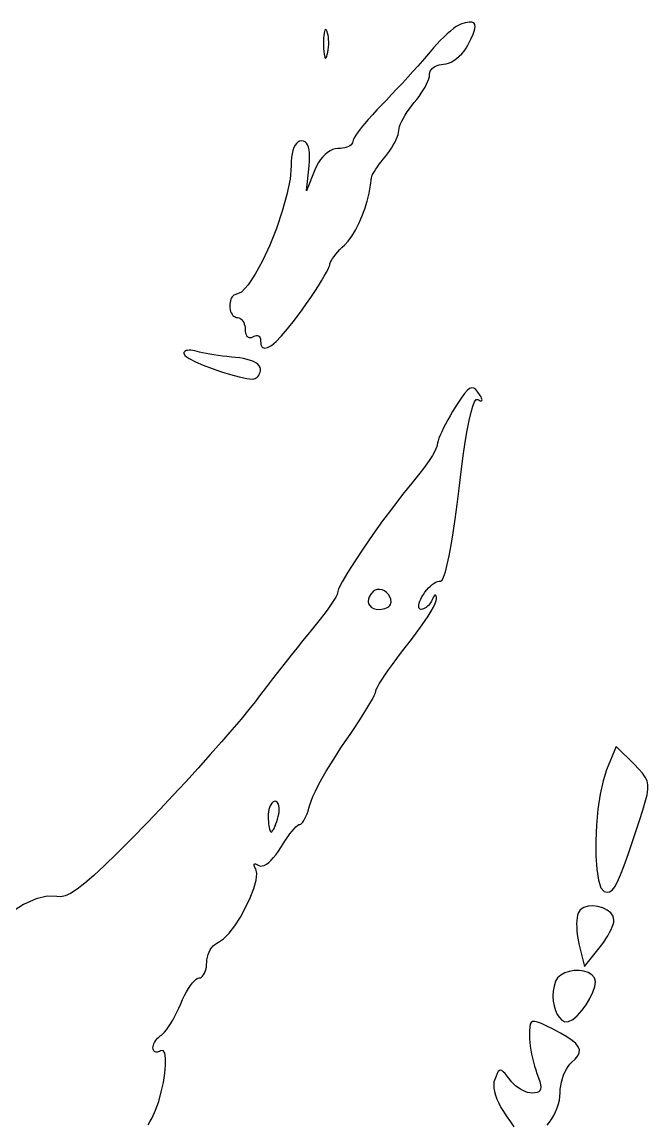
# Model space of a CAD drawing. Header units: millimetres. Extents: x 0 to 1242, y -2208 to 0.
# Drawn here: x 715 to 796.4, y -1510.9 to -1367.5 of the extents above; entities that cross this region are included whole.
import ezdxf

# ---------------------------------------------------------------- set-up
doc = ezdxf.new("R2010")
doc.units = ezdxf.units.MM
doc.layers.get('0').update_dxf_attribs({"linetype": 'CONTINUOUS'})

msp = doc.modelspace()

# ---------------------------------------------------------------- linework, layer by layer
for p, q in [((771.79683, -1367.905814), (771.47852, -1368.101792)), ((772.063, -1367.783), (771.79683, -1367.905814)), ((772.655209, -1367.598177), (772.063, -1367.783)), ((772.063, -1367.783), (772.063, -1367.783)), ((773.133592, -1367.506096), (772.655209, -1367.598177)), ((773.499283, -1367.510039), (773.133592, -1367.506096)), ((773.753416, -1367.613288), (773.499283, -1367.510039)), ((773.897125, -1367.819125), (773.753416, -1367.613288)), ((773.931544, -1368.130832), (773.897125, -1367.819125)), ((754.23397, -1369.262293), (754.20896, -1369.617432)), ((754.26972, -1368.969536), (754.23397, -1369.262293)), ((754.31525, -1368.742875), (754.26972, -1368.969536)), ((754.3696, -1368.586024), (754.31525, -1368.742875)), ((754.43181, -1368.502697), (754.3696, -1368.586024)), ((754.50092, -1368.496608), (754.43181, -1368.502697)), ((754.57597, -1368.571471), (754.50092, -1368.496608)), ((754.656, -1368.731), (754.57597, -1368.571471)), ((754.730476, -1368.95324), (754.656, -1368.731)), ((754.789448, -1369.20956), (754.730476, -1368.95324)), ((754.832832, -1369.49366), (754.789448, -1369.20956)), ((770.29475, -1369.05275), (769.85188, -1369.465424)), ((770.71908, -1368.682856), (770.29475, -1369.05275)), ((771.11647, -1368.363338), (770.71908, -1368.682856)), ((771.47852, -1368.101792), (771.11647, -1368.363338)), ((773.390401, -1369.733993), (773.677048, -1369.084984)), ((773.677048, -1369.084984), (773.857807, -1368.551691)), ((773.857807, -1368.551691), (773.931544, -1368.130832)), ((754.19565, -1370.031239), (754.195, -1370.5)), ((754.195, -1370.5), (754.206946, -1370.961689)), ((754.195, -1370.5), (754.195, -1370.5)), ((754.20896, -1369.617432), (754.19565, -1370.031239)), ((754.812992, -1371.11036), (754.848808, -1370.78186)), ((754.860544, -1369.79924), (754.832832, -1369.49366)), ((754.848808, -1370.78186), (754.868616, -1370.44964)), ((754.8725, -1370.12), (754.860544, -1369.79924)), ((754.868616, -1370.44964), (754.8725, -1370.12)), ((768.94412, -1370.388728), (768.49603, -1370.884166)), ((769.39887, -1369.913282), (768.94412, -1370.388728)), ((769.85188, -1369.465424), (769.39887, -1369.913282)), ((772.75888, -1370.905826), (772.999, -1370.502)), ((772.999, -1370.502), (773.390401, -1369.733993)), ((754.206946, -1370.961689), (754.230088, -1371.355032)), ((754.230088, -1371.355032), (754.263382, -1371.677443)), ((754.263382, -1371.677443), (754.305784, -1371.926336)), ((754.305784, -1371.926336), (754.35625, -1372.099125)), ((754.35625, -1372.099125), (754.413736, -1372.193224)), ((754.413736, -1372.193224), (754.477198, -1372.206047)), ((754.477198, -1372.206047), (754.545592, -1372.135008)), ((754.545592, -1372.135008), (754.617874, -1371.977521)), ((754.617874, -1371.977521), (754.693, -1371.731)), ((754.693, -1371.731), (754.761084, -1371.42884)), ((754.761084, -1371.42884), (754.812992, -1371.11036)), ((767.599307, -1371.943523), (767.063056, -1372.565384)), ((768.063, -1371.392), (767.599307, -1371.943523)), ((768.49603, -1370.884166), (768.063, -1371.392)), ((771.517, -1372.26625), (771.85636, -1371.974864)), ((771.85636, -1371.974864), (772.1809, -1371.647502)), ((772.1809, -1371.647502), (772.48396, -1371.289408)), ((772.48396, -1371.289408), (772.75888, -1370.905826)), ((766.467489, -1373.243021), (765.825848, -1373.961872)), ((767.063056, -1372.565384), (766.467489, -1373.243021)), ((768.205173, -1373.729267), (768.354496, -1373.552744)), ((768.354496, -1373.552744), (768.537875, -1373.395625)), ((768.537875, -1373.395625), (768.751464, -1373.260736)), ((768.751464, -1373.260736), (768.991417, -1373.150903)), ((768.991417, -1373.150903), (769.253888, -1373.068952)), ((769.253888, -1373.068952), (769.535031, -1373.017709)), ((769.535031, -1373.017709), (769.831, -1373)), ((769.831, -1373), (770.14456, -1372.967154)), ((770.14456, -1372.967154), (770.4766, -1372.872112)), ((770.4766, -1372.872112), (770.82046, -1372.720118)), ((770.82046, -1372.720118), (771.16948, -1372.516416)), ((771.16948, -1372.516416), (771.517, -1372.26625)), ((765.151375, -1374.707375), (764.457312, -1375.464968)), ((765.825848, -1373.961872), (765.151375, -1374.707375)), ((767.7759, -1375.223177), (767.8976, -1374.889728)), ((767.8976, -1374.889728), (767.9737, -1374.595111)), ((767.9737, -1374.595111), (768, -1374.347)), ((768, -1374.347), (768.024079, -1374.129221)), ((768.024079, -1374.129221), (768.093752, -1373.922368)), ((768.093752, -1373.922368), (768.205173, -1373.729267)), ((763.756901, -1376.220089), (763.063384, -1376.958176)), ((764.457312, -1375.464968), (763.756901, -1376.220089)), ((766.9171, -1376.791813), (767.1792, -1376.379776)), ((767.1792, -1376.379776), (767.4125, -1375.975875)), ((767.4125, -1375.975875), (767.6128, -1375.587784)), ((767.6128, -1375.587784), (767.7759, -1375.223177)), ((762.390003, -1377.664667), (761.75, -1378.325)), ((763.063384, -1376.958176), (762.390003, -1377.664667)), ((766, -1378), (766.3233, -1377.609599)), ((766.3233, -1377.609599), (766.6304, -1377.204312)), ((766.6304, -1377.204312), (766.9171, -1376.791813)), ((761.143934, -1378.956694), (760.568192, -1379.580312)), ((761.75, -1378.325), (761.143934, -1378.956694)), ((764.8208, -1379.61808), (765.0829, -1379.206945)), ((765.0829, -1379.206945), (765.3696, -1378.79512)), ((765.3696, -1378.79512), (765.6767, -1378.390255)), ((765.6767, -1378.390255), (766, -1378)), ((759.539216, -1380.763336), (759.10175, -1381.30275)), ((760.030658, -1380.185858), (759.539216, -1380.763336)), ((760.568192, -1379.580312), (760.030658, -1380.185858)), ((764.1024, -1381.10272), (764.2241, -1380.770845)), ((764.2241, -1380.770845), (764.3872, -1380.40768)), ((764.3872, -1380.40768), (764.5875, -1380.020875)), ((764.5875, -1380.020875), (764.8208, -1379.61808)), ((758.420282, -1382.227402), (758.192048, -1382.592648)), ((758.726144, -1381.794104), (758.420282, -1382.227402)), ((759.10175, -1381.30275), (758.726144, -1381.794104)), ((763.803818, -1382.483122), (763.910352, -1382.167368)), ((763.910352, -1382.167368), (763.976974, -1381.884626)), ((763.976974, -1381.884626), (764, -1381.642)), ((764, -1381.642), (764.0263, -1381.395655)), ((764.0263, -1381.395655), (764.1024, -1381.10272)), ((750.499944, -1383.560512), (750.34925, -1383.86525)), ((750.674122, -1383.319086), (750.499944, -1383.560512)), ((750.870728, -1383.143504), (750.674122, -1383.319086)), ((751.088706, -1383.036298), (750.870728, -1383.143504)), ((751.327, -1383), (751.088706, -1383.036298)), ((751.578939, -1383.031681), (751.327, -1383)), ((751.796672, -1383.127088), (751.578939, -1383.031681)), ((751.980373, -1383.286767), (751.796672, -1383.127088)), ((752.130216, -1383.511264), (751.980373, -1383.286767)), ((752.246375, -1383.801125), (752.130216, -1383.511264)), ((757.629056, -1383.622216), (757.437125, -1383.729625)), ((757.785323, -1383.501523), (757.629056, -1383.622216)), ((757.901912, -1383.369472), (757.785323, -1383.501523)), ((757.974809, -1383.227989), (757.901912, -1383.369472)), ((758, -1383.079), (757.974809, -1383.227989)), ((758.049326, -1382.879846), (758, -1383.079)), ((758.192048, -1382.592648), (758.049326, -1382.879846)), ((763.052242, -1383.934178), (763.281584, -1383.557416)), ((763.281584, -1383.557416), (763.48575, -1383.18525)), ((763.48575, -1383.18525), (763.661056, -1382.824784)), ((763.661056, -1382.824784), (763.803818, -1382.483122)), ((750.048632, -1385.134016), (750.002434, -1385.666682)), ((750.122538, -1384.654534), (750.048632, -1385.134016)), ((750.223096, -1384.230768), (750.122538, -1384.654534)), ((750.34925, -1383.86525), (750.223096, -1384.230768)), ((752.329024, -1384.156896), (752.246375, -1383.801125)), ((752.378337, -1384.579123), (752.329024, -1384.156896)), ((752.377651, -1385.625129), (752.394488, -1385.068352)), ((752.394488, -1385.068352), (752.378337, -1384.579123)), ((754.089032, -1385.061856), (753.802246, -1385.420853)), ((754.39425, -1384.749875), (754.089032, -1385.061856)), ((754.714648, -1384.487904), (754.39425, -1384.749875)), ((755.046974, -1384.278937), (754.714648, -1384.487904)), ((755.387976, -1384.125968), (755.046974, -1384.278937)), ((755.734402, -1384.031991), (755.387976, -1384.125968)), ((756.083, -1384), (755.734402, -1384.031991)), ((756.393041, -1383.987901), (756.083, -1384)), ((756.687488, -1383.952888), (756.393041, -1383.987901)), ((756.962327, -1383.896887), (756.687488, -1383.952888)), ((757.213544, -1383.821824), (756.962327, -1383.896887)), ((757.437125, -1383.729625), (757.213544, -1383.821824)), ((761.966503, -1385.360802), (762.25, -1385.021)), ((762.25, -1385.021), (762.532766, -1384.673074)), ((762.532766, -1384.673074), (762.801408, -1384.308432)), ((762.801408, -1384.308432), (763.052242, -1383.934178)), ((749.985, -1386.25), (749.837021, -1387.977497)), ((750.002434, -1385.666682), (749.985, -1386.25)), ((752.003, -1389.5), (752.328, -1386.25)), ((752.328, -1386.25), (752.377651, -1385.625129)), ((753.296978, -1386.267919), (753.085, -1386.75)), ((753.537144, -1385.823872), (753.296978, -1386.267919)), ((753.802246, -1385.420853), (753.537144, -1385.823872)), ((760.997875, -1386.67525), (761.207632, -1386.364968)), ((761.207632, -1386.364968), (761.441521, -1386.038594)), ((761.441521, -1386.038594), (761.695744, -1385.701936)), ((761.695744, -1385.701936), (761.966503, -1385.360802)), ((749.837021, -1387.977497), (749.438368, -1389.980736)), ((753.085, -1386.75), (752.003, -1389.5)), ((760.32799, -1388.768466), (760.444, -1387.782)), ((760.444, -1387.782), (760.476127, -1387.639298)), ((760.476127, -1387.639298), (760.551376, -1387.451464)), ((760.551376, -1387.451464), (760.665949, -1387.224306)), ((760.665949, -1387.224306), (760.816048, -1386.963632)), ((760.816048, -1386.963632), (760.997875, -1386.67525)), ((760.1374, -1389.787128), (760.32799, -1388.768466)), ((749.438368, -1389.980736), (748.835367, -1392.151939)), ((759.56632, -1391.836224), (759.88069, -1390.816782)), ((759.88069, -1390.816782), (760.1374, -1389.787128)), ((748.835367, -1392.151939), (748.074344, -1394.383328)), ((759.20275, -1392.82425), (759.56632, -1391.836224)), ((758.79844, -1393.759656), (759.20275, -1392.82425)), ((748.074344, -1394.383328), (747.201625, -1396.567125)), ((757.90144, -1395.387792), (758.36185, -1394.621238)), ((758.36185, -1394.621238), (758.79844, -1393.759656)), ((747.201625, -1396.567125), (746.263536, -1398.595552)), ((756.628829, -1396.846552), (756.943, -1396.551)), ((756.943, -1396.551), (757.42567, -1396.038114)), ((757.42567, -1396.038114), (757.90144, -1395.387792)), ((755.376064, -1398.315432), (755.570625, -1398.041)), ((755.570625, -1398.041), (755.797256, -1397.751448)), ((755.797256, -1397.751448), (756.051883, -1397.452224)), ((756.051883, -1397.452224), (756.330432, -1397.148776)), ((756.330432, -1397.148776), (756.628829, -1396.846552)), ((746.263536, -1398.595552), (745.306403, -1400.360831)), ((754.816016, -1399.67448), (754.952747, -1399.354865)), ((754.952747, -1399.354865), (755, -1399.153)), ((755, -1399.153), (755.025541, -1398.993528)), ((755.025541, -1398.993528), (755.099448, -1398.797144)), ((755.099448, -1398.797144), (755.217647, -1398.569296)), ((755.217647, -1398.569296), (755.376064, -1398.315432)), ((745.306403, -1400.360831), (744.376552, -1401.755184)), ((753.944375, -1401.217125), (754.304288, -1400.61788)), ((754.304288, -1400.61788), (754.597349, -1400.099575)), ((754.597349, -1400.099575), (754.816016, -1399.67448)), ((744.376552, -1401.755184), (743.520309, -1402.670833)), ((753.054161, -1402.609355), (753.525152, -1401.88504)), ((753.525152, -1401.88504), (753.944375, -1401.217125)), ((742.15184, -1403.6156), (742.087885, -1403.812175)), ((742.230375, -1403.440625), (742.15184, -1403.6156)), ((742.32184, -1403.2904), (742.230375, -1403.440625)), ((742.424585, -1403.168075), (742.32184, -1403.2904)), ((742.53696, -1403.0768), (742.424585, -1403.168075)), ((742.657315, -1403.019725), (742.53696, -1403.0768)), ((742.784, -1403), (742.657315, -1403.019725)), ((743.520309, -1402.670833), (742.784, -1403)), ((751.987043, -1404.178105), (752.538944, -1403.3778)), ((752.538944, -1403.3778), (753.054161, -1402.609355)), ((742.010315, -1404.257525), (742, -1404.5)), ((742, -1404.5), (742.01315, -1404.742475)), ((742.04016, -1404.0272), (742.010315, -1404.257525)), ((742.01315, -1404.742475), (742.0512, -1404.9728)), ((742.087885, -1403.812175), (742.04016, -1404.0272)), ((742.0512, -1404.9728), (742.11205, -1405.187825)), ((742.11205, -1405.187825), (742.1936, -1405.3844)), ((750.419441, -1406.332395), (751.406, -1404.998)), ((751.406, -1404.998), (751.987043, -1404.178105)), ((742.1936, -1405.3844), (742.29375, -1405.559375)), ((742.29375, -1405.559375), (742.4104, -1405.7096)), ((742.4104, -1405.7096), (742.54145, -1405.831925)), ((742.54145, -1405.831925), (742.6848, -1405.9232)), ((742.6848, -1405.9232), (742.83835, -1405.980275)), ((742.83835, -1405.980275), (743, -1406)), ((743, -1406), (743.16165, -1406.020513)), ((743.16165, -1406.020513), (743.3152, -1406.079864)), ((743.3152, -1406.079864), (743.45855, -1406.174771)), ((743.45855, -1406.174771), (743.5896, -1406.301952)), ((743.5896, -1406.301952), (743.70625, -1406.458125)), ((743.70625, -1406.458125), (743.8064, -1406.640008)), ((743.8064, -1406.640008), (743.88795, -1406.844319)), ((749.523968, -1407.46372), (750.419441, -1406.332395)), ((743.88795, -1406.844319), (743.9488, -1407.067776)), ((743.9488, -1407.067776), (743.98685, -1407.307097)), ((743.98685, -1407.307097), (744, -1407.559)), ((744, -1407.559), (744.01315, -1407.802779)), ((744.01315, -1407.802779), (744.0512, -1408.018592)), ((744.0512, -1408.018592), (744.11205, -1408.204453)), ((748.722587, -1408.389785), (749.523968, -1407.46372)), ((744.11205, -1408.204453), (744.1936, -1408.358376)), ((744.1936, -1408.358376), (744.29375, -1408.478375)), ((744.29375, -1408.478375), (744.4104, -1408.562464)), ((744.4104, -1408.562464), (744.54145, -1408.608657)), ((744.54145, -1408.608657), (744.6848, -1408.614968)), ((744.6848, -1408.614968), (744.83835, -1408.579411)), ((744.83835, -1408.579411), (745, -1408.5)), ((745, -1408.5), (745.16165, -1408.414014)), ((745.16165, -1408.414014), (745.3152, -1408.359432)), ((745.3152, -1408.359432), (745.45855, -1408.335318)), ((745.45855, -1408.335318), (745.5896, -1408.340736)), ((745.5896, -1408.340736), (745.70625, -1408.37475)), ((745.70625, -1408.37475), (745.8064, -1408.436424)), ((745.8064, -1408.436424), (745.88795, -1408.524822)), ((745.88795, -1408.524822), (745.9488, -1408.639008)), ((745.9488, -1408.639008), (745.98685, -1408.778046)), ((745.98685, -1408.778046), (746, -1408.941)), ((746, -1408.941), (746.058569, -1409.513075)), ((746.058569, -1409.513075), (746.232272, -1409.86456)), ((747.414125, -1409.617375), (748.018304, -1409.1084)), ((748.018304, -1409.1084), (748.722587, -1408.389785)), ((736.023026, -1410.563008), (736, -1410.689)), ((736, -1410.689), (736.193988, -1410.972706)), ((736, -1410.689), (736, -1410.689)), ((736.089648, -1410.457224), (736.023026, -1410.563008)), ((736.196182, -1410.372236), (736.089648, -1410.457224)), ((736.338944, -1410.308632), (736.196182, -1410.372236)), ((736.51425, -1410.267), (736.338944, -1410.308632)), ((736.718416, -1410.247928), (736.51425, -1410.267)), ((736.947758, -1410.252004), (736.718416, -1410.247928)), ((737.198592, -1410.279816), (736.947758, -1410.252004)), ((737.467234, -1410.331952), (737.198592, -1410.279816)), ((737.75, -1410.409), (737.467234, -1410.331952)), ((738.07549, -1410.499987), (737.75, -1410.409)), ((738.46776, -1410.592456), (738.07549, -1410.499987)), ((738.91631, -1410.684769), (738.46776, -1410.592456)), ((739.41064, -1410.775288), (738.91631, -1410.684769)), ((739.94025, -1410.862375), (739.41064, -1410.775288)), ((740.49464, -1410.944392), (739.94025, -1410.862375)), ((741.06331, -1411.019701), (740.49464, -1410.944392)), ((746.232272, -1409.86456), (746.518103, -1409.997645)), ((746.518103, -1409.997645), (746.913056, -1409.91452)), ((746.913056, -1409.91452), (747.414125, -1409.617375)), ((736.193988, -1410.972706), (736.729664, -1411.335168)), ((736.729664, -1411.335168), (737.537596, -1411.750802)), ((737.537596, -1411.750802), (738.548352, -1412.194024)), ((738.548352, -1412.194024), (739.6925, -1412.63925)), ((741.63576, -1411.086664), (741.06331, -1411.019701)), ((742.20149, -1411.143643), (741.63576, -1411.086664)), ((742.75, -1411.189), (742.20149, -1411.143643)), ((743.293223, -1411.244578), (742.75, -1411.189)), ((743.802624, -1411.328584), (743.293223, -1411.244578)), ((744.272701, -1411.438426), (743.802624, -1411.328584)), ((744.697952, -1411.571512), (744.272701, -1411.438426)), ((745.072875, -1411.72525), (744.697952, -1411.571512)), ((745.391968, -1411.897048), (745.072875, -1411.72525)), ((745.649729, -1412.084314), (745.391968, -1411.897048)), ((745.840656, -1412.284456), (745.649729, -1412.084314)), ((745.959247, -1412.494882), (745.840656, -1412.284456)), ((739.6925, -1412.63925), (740.900608, -1413.060896)), ((740.900608, -1413.060896), (742.103244, -1413.433378)), ((742.103244, -1413.433378), (743.230976, -1413.731112)), ((743.230976, -1413.731112), (744.214372, -1413.928514)), ((745.449975, -1413.85582), (745.58312, -1413.75088)), ((745.58312, -1413.75088), (745.701625, -1413.622)), ((745.701625, -1413.622), (745.80336, -1413.47188)), ((745.80336, -1413.47188), (745.886195, -1413.30322)), ((745.886195, -1413.30322), (745.948, -1413.11872)), ((745.948, -1413.11872), (745.986645, -1412.92108)), ((746, -1412.713), (745.959247, -1412.494882)), ((745.986645, -1412.92108), (746, -1412.713)), ((744.214372, -1413.928514), (744.984, -1414)), ((744.984, -1414), (745.148285, -1413.98308)), ((745.148285, -1413.98308), (745.30432, -1413.93412)), ((745.30432, -1413.93412), (745.449975, -1413.85582)), ((773.216125, -1415.224), (772.898104, -1415.478128)), ((773.500216, -1415.128152), (773.216125, -1415.224)), ((773.765263, -1415.181956), (773.500216, -1415.128152)), ((774.026152, -1415.376784), (773.765263, -1415.181956)), ((772.100728, -1416.495736), (771.591601, -1417.276472)), ((772.531267, -1415.899164), (772.100728, -1416.495736)), ((772.898104, -1415.478128), (772.531267, -1415.899164)), ((774.297769, -1415.704008), (774.026152, -1415.376784)), ((774.077805, -1416.689105), (774.281, -1416.674)), ((774.281, -1416.674), (774.444745, -1416.766091)), ((774.595, -1416.155), (774.297769, -1415.704008)), ((774.702065, -1416.340739), (774.595, -1416.155)), ((774.777, -1416.498992), (774.702065, -1416.340739)), ((774.820315, -1416.628913), (774.777, -1416.498992)), ((774.83252, -1416.729656), (774.820315, -1416.628913)), ((771.591601, -1417.276472), (770.989, -1418.25)), ((773.40132, -1418.33048), (773.636735, -1417.523195)), ((773.636735, -1417.523195), (773.86264, -1416.97412)), ((773.86264, -1416.97412), (774.077805, -1416.689105)), ((774.444745, -1416.766091), (774.58044, -1416.823928)), ((774.58044, -1416.823928), (774.687575, -1416.848357)), ((774.687575, -1416.848357), (774.76564, -1416.840224)), ((774.76564, -1416.840224), (774.814125, -1416.800375)), ((774.814125, -1416.800375), (774.83252, -1416.729656)), ((770.364192, -1419.32904), (770.079928, -1419.860055)), ((770.668604, -1418.789325), (770.364192, -1419.32904)), ((770.989, -1418.25), (770.668604, -1418.789325)), ((770.989, -1418.25), (770.989, -1418.25)), ((772.90688, -1420.69628), (773.157625, -1419.390125)), ((773.157625, -1419.390125), (773.40132, -1418.33048)), ((769.5885, -1420.859625), (769.389664, -1421.31)), ((769.819976, -1420.37328), (769.5885, -1420.859625)), ((770.079928, -1419.860055), (769.819976, -1420.37328)), ((772.650315, -1422.243095), (772.90688, -1420.69628)), ((769.030636, -1422.354405), (769.004, -1422.57)), ((769.106568, -1422.06648), (769.030636, -1422.354405)), ((769.227632, -1421.715315), (769.106568, -1422.06648)), ((769.389664, -1421.31), (769.227632, -1421.715315)), ((772.38916, -1424.02472), (772.650315, -1422.243095)), ((768.631706, -1423.50132), (768.361472, -1423.96208)), ((768.833504, -1423.10872), (768.631706, -1423.50132)), ((768.959918, -1422.79478), (768.833504, -1423.10872)), ((769.004, -1422.57), (768.959918, -1422.79478)), ((767.643488, -1425.04608), (767.209634, -1425.64832)), ((768.02975, -1424.4805), (767.643488, -1425.04608)), ((768.361472, -1423.96208), (768.02975, -1424.4805)), ((772.124645, -1426.035305), (772.38916, -1424.02472)), ((766.735136, -1426.27672), (766.226942, -1426.92078)), ((767.209634, -1425.64832), (766.735136, -1426.27672)), ((771.858, -1428.269), (772.124645, -1426.035305)), ((765.692, -1427.57), (764.480943, -1429.056745)), ((766.226942, -1426.92078), (765.692, -1427.57)), ((764.480943, -1429.056745), (763.199104, -1430.71464)), ((771.608225, -1430.344495), (771.858, -1428.269)), ((763.199104, -1430.71464), (761.893181, -1432.474775)), ((771.35032, -1432.2744), (771.608225, -1430.344495)), ((771.087915, -1434.040745), (771.35032, -1432.2744)), ((761.893181, -1432.474775), (760.609872, -1434.26824)), ((760.609872, -1434.26824), (759.395875, -1436.026125)), ((770.82464, -1435.62556), (771.087915, -1434.040745)), ((759.395875, -1436.026125), (758.297888, -1437.67952)), ((770.564125, -1437.010875), (770.82464, -1435.62556)), ((758.297888, -1437.67952), (757.362609, -1439.159515)), ((770.065895, -1439.111125), (770.31, -1438.17872)), ((770.31, -1438.17872), (770.564125, -1437.010875)), ((757.362609, -1439.159515), (756.636736, -1440.3972)), ((769.83544, -1439.79012), (770.065895, -1439.111125)), ((756.636736, -1440.3972), (756.166967, -1441.323665)), ((767.860096, -1441.200128), (768.102392, -1440.961696)), ((768.102392, -1440.961696), (768.3465, -1440.7545)), ((768.3465, -1440.7545), (768.587728, -1440.582224)), ((768.587728, -1440.582224), (768.821384, -1440.448552)), ((768.821384, -1440.448552), (769.042776, -1440.357168)), ((769.042776, -1440.357168), (769.247212, -1440.311756)), ((769.247212, -1440.311756), (769.43, -1440.316)), ((769.43, -1440.316), (769.622265, -1440.197735)), ((769.622265, -1440.197735), (769.83544, -1439.79012)), ((755.83252, -1442.31416), (755.633475, -1442.663755)), ((755.956985, -1442.046285), (755.83252, -1442.31416)), ((756, -1441.87), (755.956985, -1442.046285)), ((756.166967, -1441.323665), (756, -1441.87)), ((760.147744, -1442.366208), (760.036216, -1442.688662)), ((760.347748, -1442.032186), (760.147744, -1442.366208)), ((760.639, -1441.694), (760.347748, -1442.032186)), ((760.899265, -1441.504016), (760.639, -1441.694)), ((760.639, -1441.694), (760.639, -1441.694)), ((761.19136, -1441.408088), (760.899265, -1441.504016)), ((761.501335, -1441.398152), (761.19136, -1441.408088)), ((761.81524, -1441.466144), (761.501335, -1441.398152)), ((762.119125, -1441.604), (761.81524, -1441.466144)), ((762.39904, -1441.803656), (762.119125, -1441.604)), ((762.641035, -1442.057048), (762.39904, -1441.803656)), ((762.83116, -1442.356112), (762.641035, -1442.057048)), ((762.955465, -1442.692784), (762.83116, -1442.356112)), ((766.857344, -1442.675712), (767.007738, -1442.378704)), ((767.007738, -1442.378704), (767.191, -1442.066)), ((767.191, -1442.066), (767.399708, -1441.755964)), ((767.399708, -1441.755964), (767.624304, -1441.466112)), ((767.624304, -1441.466112), (767.860096, -1441.200128)), ((768.512968, -1442.374552), (768.428331, -1442.540619)), ((768.591377, -1442.251913), (768.512968, -1442.374552)), ((768.663024, -1442.172816), (768.591377, -1442.251913)), ((768.727375, -1442.137375), (768.663024, -1442.172816)), ((768.783896, -1442.145704), (768.727375, -1442.137375)), ((768.832053, -1442.197917), (768.783896, -1442.145704)), ((768.871312, -1442.294128), (768.832053, -1442.197917)), ((768.901139, -1442.434451), (768.871312, -1442.294128)), ((768.921, -1442.619), (768.901139, -1442.434451)), ((755.039125, -1443.568625), (754.65756, -1444.10416)), ((755.36672, -1443.0852), (755.039125, -1443.568625)), ((755.633475, -1442.663755), (755.36672, -1443.0852)), ((760.036216, -1442.688662), (760.010392, -1442.992144)), ((760.010392, -1442.992144), (760.0675, -1443.26925)), ((760.0675, -1443.26925), (760.204768, -1443.512576)), ((760.204768, -1443.512576), (760.419424, -1443.714718)), ((760.419424, -1443.714718), (760.708696, -1443.868272)), ((760.708696, -1443.868272), (761.069812, -1443.965834)), ((761.9728, -1443.951864), (762.187825, -1443.894646)), ((762.187825, -1443.894646), (762.3844, -1443.817952)), ((762.3844, -1443.817952), (762.559375, -1443.72375)), ((762.559375, -1443.72375), (762.7096, -1443.614008)), ((762.7096, -1443.614008), (762.831925, -1443.490694)), ((762.831925, -1443.490694), (762.9232, -1443.355776)), ((762.9232, -1443.355776), (762.980275, -1443.211222)), ((763, -1443.059), (762.955465, -1442.692784)), ((762.980275, -1443.211222), (763, -1443.059)), ((766.596208, -1443.625664), (766.60925, -1443.432)), ((766.618974, -1443.783352), (766.596208, -1443.625664)), ((766.60925, -1443.432), (766.657512, -1443.206416)), ((766.678136, -1443.901008), (766.618974, -1443.783352)), ((766.657512, -1443.206416), (766.740406, -1442.952968)), ((766.774282, -1443.974576), (766.678136, -1443.901008)), ((766.740406, -1442.952968), (766.857344, -1442.675712)), ((767.388807, -1443.860032), (767.225488, -1443.936048)), ((767.551184, -1443.758144), (767.388807, -1443.860032)), ((767.709625, -1443.633), (767.551184, -1443.758144)), ((767.861136, -1443.487216), (767.709625, -1443.633)), ((768.002723, -1443.323408), (767.861136, -1443.487216)), ((768.131392, -1443.144192), (768.002723, -1443.323408)), ((768.244149, -1442.952184), (768.131392, -1443.144192)), ((768.192984, -1444.251768), (768.508827, -1443.695364)), ((768.338, -1442.75), (768.244149, -1442.952184)), ((768.428331, -1442.540619), (768.338, -1442.75)), ((768.508827, -1443.695364), (768.740928, -1443.229176)), ((768.740928, -1443.229176), (768.881061, -1442.866092)), ((768.881061, -1442.866092), (768.921, -1442.619)), ((753.76, -1445.29208), (753.257745, -1445.924725)), ((754.228895, -1444.681935), (753.76, -1445.29208)), ((754.65756, -1444.10416), (754.228895, -1444.681935)), ((761.069812, -1443.965834), (761.5, -1444)), ((761.5, -1444), (761.742475, -1443.987638)), ((761.742475, -1443.987638), (761.9728, -1443.951864)), ((766.908, -1444), (766.774282, -1443.974576)), ((767.064221, -1443.983576), (766.908, -1444)), ((767.225488, -1443.936048), (767.064221, -1443.983576)), ((767.342976, -1445.583672), (767.801625, -1444.8855)), ((767.801625, -1444.8855), (768.192984, -1444.251768)), ((752.729, -1446.57), (752.145346, -1447.278052)), ((753.257745, -1445.924725), (752.729, -1446.57)), ((766.256712, -1447.121784), (766.825263, -1446.333396)), ((766.825263, -1446.333396), (767.342976, -1445.583672)), ((751.484208, -1448.091776), (750.761222, -1448.991324)), ((752.145346, -1447.278052), (751.484208, -1448.091776)), ((765, -1448.763), (765.645549, -1447.935948)), ((765.645549, -1447.935948), (766.256712, -1447.121784)), ((750.761222, -1448.991324), (749.992024, -1449.956848)), ((763.739096, -1450.390296), (764.353372, -1449.586332)), ((764.353372, -1449.586332), (765, -1448.763)), ((749.19225, -1450.9685), (748.377536, -1452.006432)), ((749.992024, -1449.956848), (749.19225, -1450.9685)), ((763.165584, -1451.162544), (763.739096, -1450.390296)), ((748.377536, -1452.006432), (747.563518, -1453.050796)), ((762.1745, -1452.5625), (762.641248, -1451.890728)), ((762.641248, -1451.890728), (763.165584, -1451.162544)), ((747.563518, -1453.050796), (746.765832, -1454.081744)), ((761.203904, -1454.115864), (761.447416, -1453.687416)), ((761.447416, -1453.687416), (761.773752, -1453.165512)), ((761.773752, -1453.165512), (762.1745, -1452.5625)), ((746.000114, -1455.079428), (745.282, -1456.024)), ((746.765832, -1454.081744), (746.000114, -1455.079428)), ((760.553113, -1455.677208), (760.795072, -1455.206072)), ((760.795072, -1455.206072), (760.946479, -1454.856724)), ((760.946479, -1454.856724), (760.999, -1454.643)), ((760.999, -1454.643), (761.051628, -1454.438508)), ((761.051628, -1454.438508), (761.203904, -1454.115864)), ((745.282, -1456.024), (744.477614, -1457.051221)), ((759.830875, -1456.9295), (760.228936, -1456.256296)), ((760.228936, -1456.256296), (760.553113, -1455.677208)), ((744.477614, -1457.051221), (743.462832, -1458.287488)), ((758.846437, -1458.502912), (759.367264, -1457.682984)), ((759.367264, -1457.682984), (759.830875, -1456.9295)), ((742.267018, -1459.699807), (740.919536, -1461.255184)), ((743.462832, -1458.287488), (742.267018, -1459.699807)), ((757.666471, -1460.286756), (758.276728, -1459.375448)), ((758.276728, -1459.375448), (758.846437, -1458.502912)), ((757.024, -1461.223), (757.666471, -1460.286756)), ((740.919536, -1461.255184), (739.44975, -1462.920625)), ((755.739336, -1463.156488), (756.373472, -1462.181461)), ((756.373472, -1462.181461), (757.024, -1461.223)), ((792.305, -1461.85), (791.048, -1464.884)), ((794.622, -1464.175), (792.305, -1461.85)), ((739.44975, -1462.920625), (737.887024, -1464.663136)), ((755.131264, -1464.130747), (755.739336, -1463.156488)), ((737.887024, -1464.663136), (736.260722, -1466.449723)), ((754.032, -1466.007625), (754.558928, -1465.086904)), ((754.558928, -1465.086904), (755.131264, -1464.130747)), ((791.048, -1464.884), (790.580291, -1466.315844)), ((791.048, -1464.884), (791.048, -1464.884)), ((795.239406, -1464.803595), (794.622, -1464.175)), ((795.724488, -1465.34336), (795.239406, -1464.803595)), ((796.081242, -1465.836265), (795.724488, -1465.34336)), ((736.260722, -1466.449723), (734.600208, -1468.247392)), ((753.560152, -1466.875576), (754.032, -1466.007625)), ((790.580291, -1466.315844), (790.203968, -1468.064992)), ((796.313664, -1466.32428), (796.081242, -1465.836265)), ((796.42575, -1466.849375), (796.313664, -1466.32428)), ((796.421496, -1467.45352), (796.42575, -1466.849375)), ((734.600208, -1468.247392), (732.934846, -1470.023149)), ((752.820384, -1468.383832), (753.153056, -1467.673423)), ((753.153056, -1467.673423), (753.560152, -1466.875576)), ((790.203968, -1468.064992), (789.921137, -1470.025268)), ((796.079952, -1469.06684), (796.304898, -1468.178685)), ((796.304898, -1468.178685), (796.421496, -1467.45352)), ((747.26625, -1469.5875), (747.175488, -1469.8208)), ((747.371952, -1469.3872), (747.26625, -1469.5875)), ((747.490686, -1469.2241), (747.371952, -1469.3872)), ((747.620544, -1469.1024), (747.490686, -1469.2241)), ((747.759618, -1469.0263), (747.620544, -1469.1024)), ((747.906, -1469), (747.759618, -1469.0263)), ((748.045758, -1469.0263), (747.906, -1469)), ((748.165104, -1469.1024), (748.045758, -1469.0263)), ((748.263246, -1469.2241), (748.165104, -1469.1024)), ((748.339392, -1469.3872), (748.263246, -1469.2241)), ((748.39275, -1469.5875), (748.339392, -1469.3872)), ((748.422528, -1469.8208), (748.39275, -1469.5875)), ((752.3058, -1469.881526), (752.417, -1469.473)), ((752.417, -1469.473), (752.571808, -1468.989469)), ((752.571808, -1468.989469), (752.820384, -1468.383832)), ((795.750654, -1470.159955), (796.079952, -1469.06684)), ((732.934846, -1470.023149), (731.294, -1471.744)), ((747.011922, -1470.6767), (747, -1471)), ((747, -1471), (747.005054, -1471.3233)), ((747, -1471), (747, -1471)), ((747.046416, -1470.3696), (747.011922, -1470.6767)), ((747.101574, -1470.0829), (747.046416, -1470.3696)), ((747.175488, -1469.8208), (747.101574, -1470.0829)), ((748.200317, -1471.3233), (748.29, -1471)), ((748.29, -1471), (748.362462, -1470.6767)), ((748.362462, -1470.6767), (748.408176, -1470.3696)), ((748.408176, -1470.3696), (748.427934, -1470.0829)), ((748.427934, -1470.0829), (748.422528, -1469.8208)), ((751.771, -1471.25775), (751.91268, -1470.962984)), ((751.91268, -1470.962984), (752.05088, -1470.631822)), ((752.05088, -1470.631822), (752.18284, -1470.269568)), ((752.18284, -1470.269568), (752.3058, -1469.881526)), ((789.921137, -1470.025268), (789.733904, -1472.090496)), ((795.321, -1471.5), (795.750654, -1470.159955)), ((731.294, -1471.744), (729.168853, -1473.933978)), ((747.005054, -1471.3233), (747.019672, -1471.6304)), ((747.019672, -1471.6304), (747.043038, -1471.9171)), ((747.043038, -1471.9171), (747.074336, -1472.1792)), ((747.074336, -1472.1792), (747.11275, -1472.4125)), ((747.11275, -1472.4125), (747.157464, -1472.6128)), ((747.710472, -1472.6128), (747.807625, -1472.4125)), ((747.807625, -1472.4125), (747.907088, -1472.1792)), ((747.907088, -1472.1792), (748.006959, -1471.9171)), ((748.006959, -1471.9171), (748.105336, -1471.6304)), ((748.105336, -1471.6304), (748.200317, -1471.3233)), ((750.106, -1472.8865), (750.36332, -1472.584256)), ((750.36332, -1472.584256), (750.59724, -1472.338148)), ((750.59724, -1472.338148), (750.8026, -1472.154512)), ((750.8026, -1472.154512), (750.97424, -1472.039684)), ((750.97424, -1472.039684), (751.107, -1472)), ((751.107, -1472), (751.22468, -1471.966774)), ((751.22468, -1471.966774), (751.35268, -1471.870632)), ((751.35268, -1471.870632), (751.48824, -1471.716878)), ((751.48824, -1471.716878), (751.6286, -1471.510816)), ((751.6286, -1471.510816), (751.771, -1471.25775)), ((789.733904, -1472.090496), (789.644375, -1474.1545)), ((794.550155, -1473.860346), (795.321, -1471.5)), ((729.168853, -1473.933978), (727.312344, -1475.804144)), ((747.157464, -1472.6128), (747.207662, -1472.7759)), ((747.207662, -1472.7759), (747.262528, -1472.8976)), ((747.262528, -1472.8976), (747.321246, -1472.9737)), ((747.321246, -1472.9737), (747.383, -1473)), ((747.383, -1473), (747.451893, -1472.9737)), ((747.451893, -1472.9737), (747.530704, -1472.8976)), ((747.530704, -1472.8976), (747.617531, -1472.7759)), ((747.617531, -1472.7759), (747.710472, -1472.6128)), ((749.24524, -1474.066688), (749.5418, -1473.634052)), ((749.5418, -1473.634052), (749.83044, -1473.238544)), ((749.83044, -1473.238544), (750.106, -1472.8865)), ((793.89664, -1475.804928), (794.550155, -1473.860346)), ((748.34346, -1475.502268), (748.649, -1475.018)), ((748.649, -1475.018), (748.94592, -1474.530116)), ((748.94592, -1474.530116), (749.24524, -1474.066688)), ((789.644375, -1474.1545), (789.654656, -1476.111104)), ((727.312344, -1475.804144), (725.702471, -1477.372546)), ((747.0685, -1476.9615), (747.38388, -1476.677632)), ((747.38388, -1476.677632), (747.70526, -1476.336716)), ((747.70526, -1476.336716), (748.027, -1475.943384)), ((748.027, -1475.943384), (748.34346, -1475.502268)), ((789.654656, -1476.111104), (789.766853, -1477.854132)), ((793.342485, -1477.369962), (793.89664, -1475.804928)), ((725.702471, -1477.372546), (724.317232, -1478.657232)), ((745.162968, -1477.256008), (745.189125, -1477.192875)), ((745.168719, -1477.350029), (745.162968, -1477.256008)), ((745.206936, -1477.474296), (745.168719, -1477.350029)), ((745.189125, -1477.192875), (745.246632, -1477.161272)), ((745.278177, -1477.628167), (745.206936, -1477.474296)), ((745.246632, -1477.161272), (745.334931, -1477.161841)), ((745.383, -1477.811), (745.278177, -1477.628167)), ((745.334931, -1477.161841), (745.453464, -1477.195224)), ((745.518722, -1478.407703), (745.383, -1477.811)), ((745.453464, -1477.195224), (745.601673, -1477.262063)), ((745.601673, -1477.262063), (745.779, -1477.363)), ((745.779, -1477.363), (745.97978, -1477.433852)), ((745.97978, -1477.433852), (746.21476, -1477.424496)), ((746.21476, -1477.424496), (746.4783, -1477.339564)), ((746.4783, -1477.339564), (746.76476, -1477.183688)), ((746.76476, -1477.183688), (747.0685, -1476.9615)), ((789.766853, -1477.854132), (789.983072, -1479.277408)), ((792.86972, -1478.591664), (793.342485, -1477.369962)), ((723.134625, -1479.67625), (722.132648, -1480.447648)), ((724.317232, -1478.657232), (723.134625, -1479.67625)), ((745.112334, -1480.360421), (745.415896, -1479.282344)), ((745.415896, -1479.282344), (745.518722, -1478.407703)), ((789.983072, -1479.277408), (790.305419, -1480.274756)), ((792.09648, -1480.149936), (792.460375, -1479.50625)), ((792.460375, -1479.50625), (792.86972, -1478.591664)), ((721.289299, -1480.989474), (720.582576, -1481.319776)), ((722.132648, -1480.447648), (721.289299, -1480.989474)), ((744.645848, -1481.567432), (745.112334, -1480.360421)), ((790.305419, -1480.274756), (790.736, -1480.74)), ((790.736, -1480.74), (791.097795, -1480.817754)), ((791.097795, -1480.817754), (791.43316, -1480.769472)), ((791.43316, -1480.769472), (791.760065, -1480.558938)), ((791.760065, -1480.558938), (792.09648, -1480.149936)), ((715.132498, -1482.439842), (713.315096, -1483.592144)), ((716.779752, -1481.683168), (715.132498, -1482.439842)), ((718.238654, -1481.337446), (716.779752, -1481.683168)), ((719.491, -1481.418), (718.238654, -1481.337446)), ((719.990477, -1481.456602), (719.491, -1481.418)), ((720.582576, -1481.319776), (719.990477, -1481.456602)), ((744.05425, -1482.828875), (744.645848, -1481.567432)), ((789.260904, -1482.623056), (788.631887, -1482.665798)), ((789.914125, -1482.69675), (789.260904, -1482.623056)), ((742.646966, -1485.217049), (743.375352, -1484.070248)), ((743.375352, -1484.070248), (744.05425, -1482.828875)), ((787.251658, -1483.846288), (787.194024, -1484.169504)), ((787.331, -1483.58), (787.251658, -1483.846288)), ((787.622841, -1483.135534), (787.331, -1483.58)), ((787.331, -1483.58), (787.331, -1483.58)), ((788.071168, -1482.833712), (787.622841, -1483.135534)), ((788.631887, -1482.665798), (788.071168, -1482.833712)), ((790.547456, -1482.878144), (789.914125, -1482.69675)), ((791.116803, -1483.158502), (790.547456, -1482.878144)), ((791.578072, -1483.529088), (791.116803, -1483.158502)), ((791.887169, -1483.981166), (791.578072, -1483.529088)), ((792, -1484.506), (791.887169, -1483.981166)), ((741.906904, -1486.194776), (742.646966, -1485.217049)), ((787.157786, -1484.540876), (787.142632, -1484.951632)), ((787.142632, -1484.951632), (787.14825, -1485.393)), ((787.14825, -1485.393), (787.174328, -1485.856208)), ((787.194024, -1484.169504), (787.157786, -1484.540876)), ((791.62912, -1485.713392), (791.78535, -1485.354106)), ((791.78535, -1485.354106), (791.90192, -1485.028024)), ((791.90192, -1485.028024), (791.97481, -1484.742778)), ((791.97481, -1484.742778), (792, -1484.506)), ((740.543, -1487.345), (741.192978, -1486.928927)), ((741.192978, -1486.928927), (741.906904, -1486.194776)), ((787.174328, -1485.856208), (787.220554, -1486.332484)), ((787.220554, -1486.332484), (787.286616, -1486.813056)), ((787.286616, -1486.813056), (787.372202, -1487.289152)), ((790.688, -1487.329936), (790.96267, -1486.914154)), ((790.96267, -1486.914154), (791.21376, -1486.501048)), ((791.21376, -1486.501048), (791.43725, -1486.09825)), ((791.43725, -1486.09825), (791.62912, -1485.713392)), ((739.298624, -1488.656264), (739.453125, -1488.36)), ((739.453125, -1488.36), (739.633096, -1488.087496)), ((739.633096, -1488.087496), (739.835303, -1487.844248)), ((739.835303, -1487.844248), (740.056512, -1487.635752)), ((740.056512, -1487.635752), (740.293489, -1487.467504)), ((740.293489, -1487.467504), (740.543, -1487.345)), ((787.372202, -1487.289152), (787.477, -1487.752)), ((787.477, -1487.752), (788.169, -1490.5)), ((788.169, -1490.5), (790.084, -1488.139)), ((790.084, -1488.139), (790.39377, -1487.740762)), ((790.39377, -1487.740762), (790.688, -1487.329936)), ((739, -1489.969), (739.020281, -1489.632656)), ((739.020281, -1489.632656), (739.078968, -1489.298088)), ((739.078968, -1489.298088), (739.172827, -1488.970792)), ((739.172827, -1488.970792), (739.298624, -1488.656264)), ((738.710125, -1491.403375), (738.80896, -1491.166456)), ((738.80896, -1491.166456), (738.889435, -1490.900293)), ((738.889435, -1490.900293), (738.94948, -1490.609152)), ((738.94948, -1490.609152), (738.987025, -1490.297299)), ((738.987025, -1490.297299), (739, -1489.969)), ((786.184032, -1491.146016), (785.587066, -1491.342308)), ((786.82325, -1491.04), (786.184032, -1491.146016)), ((787.471288, -1491.027344), (786.82325, -1491.04)), ((788.094714, -1491.111132), (787.471288, -1491.027344)), ((788.660096, -1491.294448), (788.094714, -1491.111132)), ((736.902125, -1492.99225), (737.158536, -1492.653952)), ((737.158536, -1492.653952), (737.402863, -1492.378486)), ((737.402863, -1492.378486), (737.630072, -1492.172944)), ((737.630072, -1492.172944), (737.835129, -1492.044418)), ((737.835129, -1492.044418), (738.013, -1492)), ((738.013, -1492), (738.172585, -1491.973291)), ((738.172585, -1491.973291), (738.32416, -1491.896008)), ((738.32416, -1491.896008), (738.465655, -1491.772417)), ((738.465655, -1491.772417), (738.595, -1491.606784)), ((738.595, -1491.606784), (738.710125, -1491.403375)), ((784.384, -1492.442), (784.196173, -1493.062376)), ((784.653618, -1491.993384), (784.384, -1492.442)), ((784.384, -1492.442), (784.384, -1492.442)), ((785.065784, -1491.625792), (784.653618, -1491.993384)), ((785.587066, -1491.342308), (785.065784, -1491.625792)), ((789.134002, -1491.580376), (788.660096, -1491.294448)), ((789.483, -1491.972), (789.134002, -1491.580376)), ((789.609943, -1492.465028), (789.483, -1491.972)), ((789.526424, -1493.118304), (789.609943, -1492.465028)), ((736.110728, -1494.313216), (736.373187, -1493.828974)), ((736.373187, -1493.828974), (736.638664, -1493.386288)), ((736.638664, -1493.386288), (736.902125, -1492.99225)), ((784.089304, -1493.713088), (784.058911, -1494.374912)), ((784.196173, -1493.062376), (784.089304, -1493.713088)), ((788.872312, -1494.691952), (789.268521, -1493.878416)), ((789.268521, -1493.878416), (789.526424, -1493.118304)), ((735.37243, -1495.933021), (735.615, -1495.378)), ((735.615, -1495.378), (735.856321, -1494.831922)), ((735.856321, -1494.831922), (736.110728, -1494.313216)), ((784.058911, -1494.374912), (784.100512, -1495.028624)), ((784.100512, -1495.028624), (784.209625, -1495.655)), ((787.809288, -1496.265648), (788.373875, -1495.5055)), ((788.373875, -1495.5055), (788.872312, -1494.691952)), ((734.84451, -1497.003247), (735.11384, -1496.477608)), ((735.11384, -1496.477608), (735.37243, -1495.933021)), ((784.209625, -1495.655), (784.381768, -1496.234816)), ((784.381768, -1496.234816), (784.612459, -1496.748848)), ((784.612459, -1496.748848), (784.897216, -1497.177872)), ((786.625976, -1497.412096), (787.214629, -1496.918984)), ((787.214629, -1496.918984), (787.809288, -1496.265648)), ((733.76539, -1498.746043), (734.02488, -1498.381336)), ((734.02488, -1498.381336), (734.29475, -1497.963625)), ((734.29475, -1497.963625), (734.56972, -1497.501424)), ((734.56972, -1497.501424), (734.84451, -1497.003247)), ((781.03296, -1498.406496), (781.005545, -1498.893962)), ((781.098415, -1498.044874), (781.03296, -1498.406496)), ((781.21808, -1497.804368), (781.098415, -1498.044874)), ((781.408125, -1497.68025), (781.21808, -1497.804368)), ((781.68472, -1497.667792), (781.408125, -1497.68025)), ((782.064035, -1497.762266), (781.68472, -1497.667792)), ((782.56224, -1497.958944), (782.064035, -1497.762266)), ((783.195505, -1498.253098), (782.56224, -1497.958944)), ((783.98, -1498.64), (783.195505, -1498.253098)), ((784.897216, -1497.177872), (785.231557, -1497.502664)), ((785.231557, -1497.502664), (785.611, -1497.704)), ((785.611, -1497.704), (786.079407, -1497.691572)), ((786.079407, -1497.691572), (786.625976, -1497.412096)), ((732.596722, -1499.861521), (732.754688, -1499.703024)), ((732.754688, -1499.703024), (732.923886, -1499.560343)), ((732.923886, -1499.560343), (733.102, -1499.437)), ((733.102, -1499.437), (733.29867, -1499.282389)), ((733.29867, -1499.282389), (733.52156, -1499.049232)), ((733.52156, -1499.049232), (733.76539, -1498.746043)), ((781.005545, -1498.893962), (781, -1499.512)), ((781, -1499.512), (781.012828, -1499.926918)), ((781, -1499.512), (781, -1499.512)), ((785.027328, -1499.183694), (783.98, -1498.64)), ((785.883304, -1499.678632), (785.027328, -1499.183694)), ((786.553316, -1500.134198), (785.883304, -1499.678632)), ((732, -1501.118), (732.014494, -1500.947407)), ((732.013179, -1501.271498), (732, -1501.118)), ((732.051312, -1501.401464), (732.013179, -1501.271498)), ((732.014494, -1500.947407), (732.056432, -1500.767976)), ((732.056432, -1500.767976), (732.123498, -1500.583229)), ((732.123498, -1500.583229), (732.213376, -1500.396688)), ((732.213376, -1500.396688), (732.32375, -1500.211875)), ((732.32375, -1500.211875), (732.452304, -1500.032312)), ((732.452304, -1500.032312), (732.596722, -1499.861521)), ((781.012828, -1499.926918), (781.049944, -1500.386584)), ((781.049944, -1500.386584), (781.109296, -1500.880666)), ((781.109296, -1500.880666), (781.188832, -1501.398832)), ((787.042752, -1500.559776), (786.553316, -1500.134198)), ((787.357, -1500.96475), (787.042752, -1500.559776)), ((787.501448, -1501.358504), (787.357, -1500.96475)), ((732.112293, -1501.507106), (732.051312, -1501.401464)), ((732.194016, -1501.587632), (732.112293, -1501.507106)), ((732.294375, -1501.64225), (732.194016, -1501.587632)), ((732.411264, -1501.670168), (732.294375, -1501.64225)), ((732.542577, -1501.670594), (732.411264, -1501.670168)), ((732.686208, -1501.642736), (732.542577, -1501.670594)), ((732.840051, -1501.585802), (732.686208, -1501.642736)), ((733.002, -1501.499), (732.840051, -1501.585802)), ((733.335522, -1501.463256), (733.002, -1501.499)), ((733.547856, -1501.803328), (733.335522, -1501.463256)), ((733.647354, -1502.453972), (733.547856, -1501.803328)), ((733.642368, -1503.349944), (733.647354, -1502.453972)), ((781.188832, -1501.398832), (781.2865, -1501.93075)), ((781.2865, -1501.93075), (781.400248, -1502.466088)), ((781.400248, -1502.466088), (781.528024, -1502.994514)), ((786.489, -1503.009), (786.969872, -1502.566286)), ((786.969872, -1502.566286), (787.302496, -1502.149888)), ((787.302496, -1502.149888), (787.481484, -1501.750422)), ((787.481484, -1501.750422), (787.501448, -1501.358504)), ((733.54125, -1504.426), (733.642368, -1503.349944)), ((777.086752, -1504.057176), (776.946621, -1504.200763)), ((777.234875, -1504.011125), (777.086752, -1504.057176)), ((777.400608, -1504.062784), (777.234875, -1504.011125)), ((777.593569, -1504.212327), (777.400608, -1504.062784)), ((781.528024, -1502.994514), (781.667776, -1503.505696)), ((781.667776, -1503.505696), (781.817452, -1503.989302)), ((781.817452, -1503.989302), (781.975, -1504.435)), ((785.611064, -1504.26484), (785.806197, -1503.880875)), ((785.806197, -1503.880875), (786.019648, -1503.53804)), ((786.019648, -1503.53804), (786.248291, -1503.244645)), ((786.248291, -1503.244645), (786.489, -1503.009)), ((733.352352, -1505.616896), (733.54125, -1504.426)), ((776.386645, -1505.550582), (776.35328, -1505.931056)), ((776.478, -1505.215), (776.386645, -1505.550582)), ((776.651863, -1504.779849), (776.478, -1505.215)), ((776.804864, -1504.441712), (776.651863, -1504.779849)), ((776.946621, -1504.200763), (776.804864, -1504.441712)), ((777.823376, -1504.459928), (777.593569, -1504.212327)), ((778.099647, -1504.805761), (777.823376, -1504.459928)), ((778.432, -1505.25), (778.099647, -1504.805761)), ((778.661595, -1505.533009), (778.432, -1505.25)), ((778.92092, -1505.801792), (778.661595, -1505.533009)), ((781.975, -1504.435), (782.186661, -1505.016391)), ((782.186661, -1505.016391), (782.341688, -1505.507008)), ((782.341688, -1505.507008), (782.438347, -1505.913817)), ((785.076232, -1506.0458), (785.166833, -1505.580415)), ((785.166833, -1505.580415), (785.288256, -1505.12292)), ((785.288256, -1505.12292), (785.437375, -1504.681625)), ((785.437375, -1504.681625), (785.611064, -1504.26484)), ((732.744624, -1508.082232), (733.084026, -1506.857388)), ((733.084026, -1506.857388), (733.352352, -1505.616896)), ((776.35328, -1505.931056), (776.376255, -1506.351214)), ((776.376255, -1506.351214), (776.45392, -1506.805848)), ((776.45392, -1506.805848), (776.584625, -1507.28975)), ((779.203885, -1506.052683), (778.92092, -1505.801792)), ((779.5044, -1506.282016), (779.203885, -1506.052683)), ((779.816375, -1506.486125), (779.5044, -1506.282016)), ((780.13372, -1506.661344), (779.816375, -1506.486125)), ((780.450345, -1506.804007), (780.13372, -1506.661344)), ((780.76016, -1506.910448), (780.450345, -1506.804007)), ((781.057075, -1506.977001), (780.76016, -1506.910448)), ((781.335, -1507), (781.057075, -1506.977001)), ((781.695469, -1506.984799), (781.335, -1507)), ((781.985432, -1506.934552), (781.695469, -1506.984799)), ((782.206623, -1506.842293), (781.985432, -1506.934552)), ((782.360776, -1506.701056), (782.206623, -1506.842293)), ((782.449625, -1506.503875), (782.360776, -1506.701056)), ((782.438347, -1505.913817), (782.474904, -1506.243784)), ((782.474904, -1506.243784), (782.449625, -1506.503875)), ((784.9737, -1507.431073), (785, -1506.967)), ((785, -1506.967), (785.019579, -1506.510765)), ((785.019579, -1506.510765), (785.076232, -1506.0458)), ((732.342498, -1509.226184), (732.744624, -1508.082232)), ((776.584625, -1507.28975), (776.76672, -1507.797712)), ((776.76672, -1507.797712), (776.998555, -1508.324526)), ((776.998555, -1508.324526), (777.27848, -1508.864984)), ((784.6128, -1508.923192), (784.7759, -1508.418691)), ((784.7759, -1508.418691), (784.8976, -1507.918144)), ((784.8976, -1507.918144), (784.9737, -1507.431073)), ((731.886, -1510.224), (732.342498, -1509.226184)), ((777.27848, -1508.864984), (777.604845, -1509.413878)), ((777.604845, -1509.413878), (777.976, -1509.966)), ((784.1792, -1509.905968), (784.4125, -1509.422125)), ((784.4125, -1509.422125), (784.6128, -1508.923192)), ((731.356152, -1511.146272), (731.652054, -1510.644564)), ((731.652054, -1510.644564), (731.886, -1510.224)), ((777.976, -1509.966), (778.521498, -1510.743708)), ((778.521498, -1510.743708), (778.950584, -1511.393184)), ((783.3233, -1511.171737), (783.6304, -1510.790296)), ((783.6304, -1510.790296), (783.9171, -1510.365199)), ((783.9171, -1510.365199), (784.1792, -1509.905968))]:
    msp.add_line(p, q)

doc.saveas('drawing.dxf')
